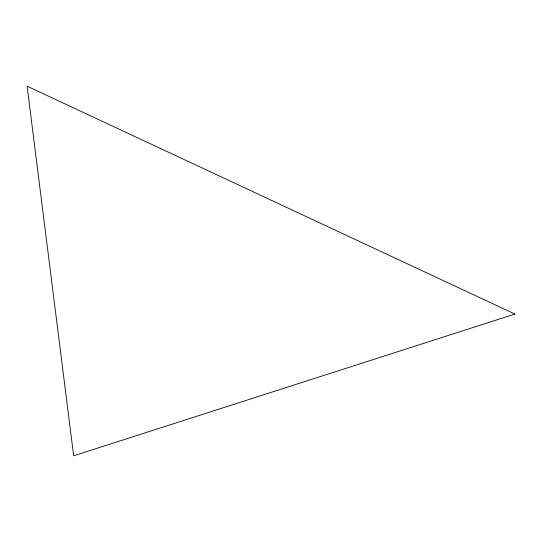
<?xml version="1.0" encoding="UTF-8"?>
<svg xmlns="http://www.w3.org/2000/svg" width="542" height="542" viewBox="0 0 542 542"><rect width="100%" height="100%" fill="white"/><g stroke="black" fill="none" stroke-linecap="round" stroke-linejoin="round"><path stroke-width="0.81" d="M514.9 314.055L73.658 455.815L27.1 86.185L514.9 314.055"/></g></svg>
